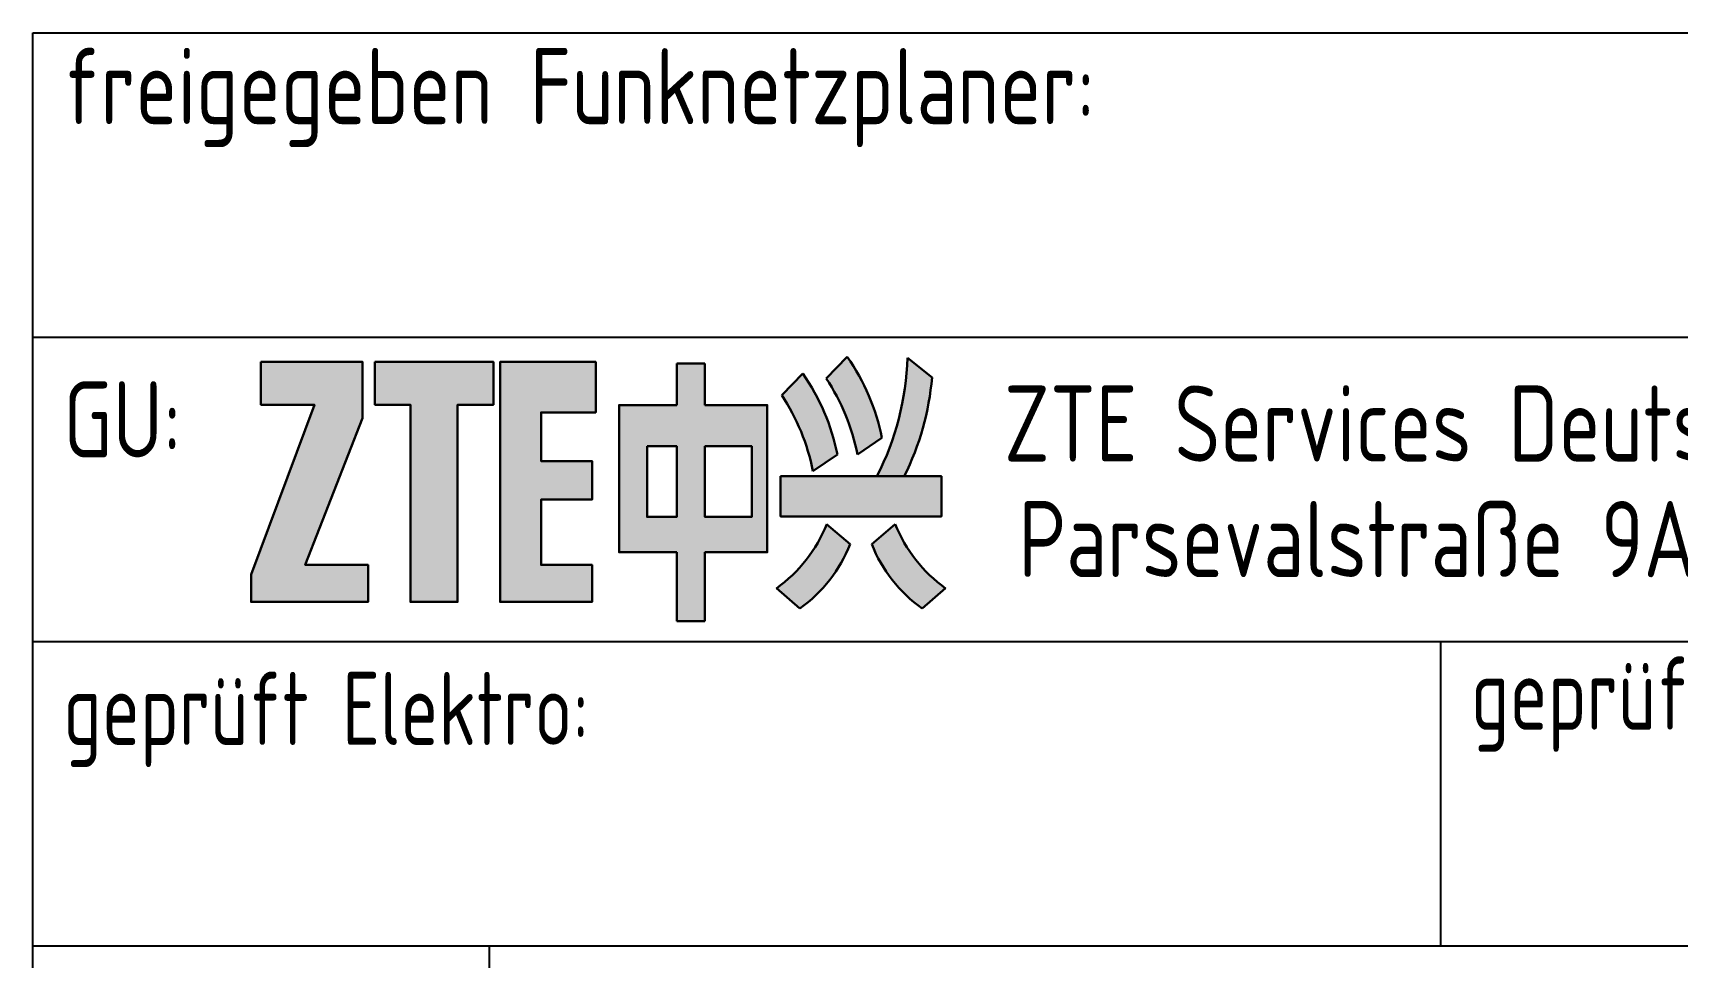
# Model space of a CAD drawing. Header units: millimetres. Extents: x -6273 to 60188, y -6573 to 16187.
# Drawn here: x 2 to 5404, y 7764 to 10801 of the extents above; entities that cross this region are included whole.
import ezdxf

# ---------------------------------------------------------------- set-up
doc = ezdxf.new("R2010")
doc.units = ezdxf.units.MM
doc.header["$LTSCALE"] = 0.4
doc.layers.add('00_Rahmen_Schriftfeld', color=7, linetype='Continuous', lineweight=25)
doc.layers.add('Schriftkopf', color=7, linetype='Continuous', lineweight=30)
doc.layers.add('Plankopf', color=255, linetype='Continuous')
doc.styles.get("Standard").update_dxf_attribs({"font": 'isocp.shx', "width": 0.85})

# ---------------------------------------------------------------- blocks, each defined once
blk = doc.blocks.new('ZTE')
at = {"layer": 'Schriftkopf'}
h = blk.add_hatch(color=152, dxfattribs=at)
h.paths.add_polyline_path([(-35.991, 14.592), (-35.991, 15.827), (-33.127, 23.498), (-35.548, 23.498), (-35.548, 25.434), (-30.948, 25.434), (-30.948, 22.893), (-33.538, 16.262), (-30.705, 16.262), (-30.705, 14.592)])
h.paths.add_polyline_path([(-26.661, 14.592), (-28.793, 14.592), (-28.793, 23.498), (-30.391, 23.498), (-30.391, 25.434), (-25.04, 25.434), (-25.04, 23.498), (-26.661, 23.498)])
h.paths.add_polyline_path([(-24.737, 14.592), (-24.737, 25.434), (-20.414, 25.434), (-20.414, 23.159), (-22.885, 23.159), (-22.885, 20.957), (-20.584, 20.957), (-20.584, 19.215), (-22.885, 19.215), (-22.885, 16.262), (-20.584, 16.262), (-20.584, 14.592)])
h = blk.add_hatch(color=256, dxfattribs=at)
h.paths.add_polyline_path([(-15.485, 13.721), (-16.755, 13.721), (-16.755, 16.837), (-19.364, 16.837), (-19.364, 23.485), (-16.755, 23.485), (-16.755, 25.365), (-15.485, 25.365), (-15.485, 23.485), (-12.665, 23.485), (-12.665, 16.837), (-15.485, 16.837)])
h.paths.add_polyline_path([(-15.485, 18.434), (-15.485, 21.629), (-13.37, 21.629), (-13.37, 18.434)], flags=16)
h.paths.add_polyline_path([(-16.755, 18.434), (-18.094, 18.434), (-18.094, 21.629), (-16.755, 21.629)], flags=16)
h.paths.add_polyline_path([(-11.197, 14.299, 0.146069), (-8.923, 17.201), (-9.984, 18.109, -0.146069), (-12.257, 15.207)])
h.paths.add_polyline_path([(-4.609, 15.207, -0.146069), (-6.883, 18.109), (-7.943, 17.201, 0.146069), (-5.67, 14.299)])
h.paths.add_polyline_path([(-12.068, 18.456), (-12.068, 20.272), (-7.711, 20.272), (-6.475, 20.272), (-4.799, 20.272), (-4.799, 18.456)])
h.paths.add_polyline_path([(-6.335, 25.626, -0.111627), (-7.711, 20.272), (-6.475, 20.272, 0.093319), (-5.221, 24.738)])
h.paths.add_polyline_path([(-7.485, 22.002, 0.103341), (-9.052, 25.66), (-10.003, 24.686, -0.096248), (-8.589, 21.255)])
h.paths.add_polyline_path([(-9.498, 21.251, 0.103341), (-11.065, 24.909), (-12.015, 23.935, -0.096248), (-10.602, 20.504)])
for p, q in [((-16.755, 23.485), (-16.755, 25.365)), ((-16.755, 25.365), (-15.485, 25.365)), ((-15.485, 25.365), (-15.485, 23.485)), ((-10.003, 24.686), (-9.052, 25.66)), ((-6.335, 25.626), (-5.221, 24.738)), ((-12.015, 23.935), (-11.065, 24.909)), ((-15.485, 21.629), (-15.485, 18.434)), ((-8.589, 21.255), (-7.485, 22.002)), ((-10.602, 20.504), (-9.498, 21.251)), ((-8.923, 17.201), (-9.984, 18.109)), ((-7.943, 17.201), (-6.883, 18.109)), ((-16.755, 13.721), (-16.755, 16.837)), ((-15.485, 16.837), (-15.485, 13.721)), ((-12.257, 15.207), (-11.197, 14.299)), ((-4.609, 15.207), (-5.67, 14.299)), ((-15.485, 13.721), (-16.755, 13.721))]:
    blk.add_line(p, q, dxfattribs=at)
at = {"layer": 'Schriftkopf', "color": 175, "flags": 128}
for points in [[(-35.548, 25.434), (-30.948, 25.434), (-30.948, 22.893), (-33.538, 16.262), (-30.705, 16.262), (-30.705, 14.592), (-35.991, 14.592), (-35.991, 15.827), (-33.127, 23.498), (-35.548, 23.498), (-35.548, 25.434)], [(-30.391, 25.434), (-30.391, 23.498), (-28.793, 23.498), (-28.793, 14.592), (-26.661, 14.592), (-26.661, 23.498), (-25.04, 23.498), (-25.04, 25.434), (-30.391, 25.434)], [(-24.737, 14.592), (-24.737, 25.434), (-20.414, 25.434), (-20.414, 23.159), (-22.885, 23.159), (-22.885, 20.957), (-20.584, 20.957), (-20.584, 19.215), (-22.885, 19.215), (-22.885, 16.262), (-20.584, 16.262), (-20.584, 14.592), (-24.737, 14.592), (-24.737, 25.434)]]:
    blk.add_lwpolyline(points, dxfattribs=at)
at = {"layer": 'Schriftkopf', "flags": 128}
for points in [[(-16.755, 16.837), (-19.364, 16.837), (-19.364, 23.485), (-16.755, 23.485)], [(-15.485, 23.485), (-12.665, 23.485), (-12.665, 16.837), (-15.485, 16.837)]]:
    blk.add_lwpolyline(points, dxfattribs=at)
for points in [[(-18.094, 21.629), (-16.755, 21.629), (-16.755, 18.434), (-18.094, 18.434)], [(-15.485, 21.629), (-13.37, 21.629), (-13.37, 18.434), (-15.485, 18.434)], [(-12.068, 20.272), (-4.799, 20.272), (-4.799, 18.456), (-12.068, 18.456)]]:
    blk.add_lwpolyline(points, close=True, dxfattribs=at)
at = {"layer": 'Schriftkopf'}
for centre, radius, start, end in [((-17.023, 20.081), 9.729, 11.38697, 34.98721), ((-18.864, 25.994), 12.535, 332.84251, 358.32004), ((-19.035, 19.33), 9.729, 11.38697, 34.98721), ((-18.127, 19.334), 9.729, 11.38697, 33.37758), ((-17.708, 25.836), 12.535, 333.65167, 354.97699), ((-20.139, 18.583), 9.729, 11.38697, 33.37758), ((-15.981, 20.465), 6.444, 305.30402, 338.54559), ((-0.885, 20.465), 6.444, 201.45441, 234.69598), ((-14.921, 19.558), 6.444, 305.30402, 338.54559), ((-1.946, 19.558), 6.444, 201.45441, 234.69598)]:
    blk.add_arc(centre, radius, start, end, dxfattribs=at)

msp = doc.modelspace()

# ---------------------------------------------------------------- linework, layer by layer
at = {"layer": 'Plankopf', "color": 254}
for p, q in [((1.66, 10800.71), (18501.66, 10800.71)), ((1.66, 0.71), (1.66, 10800.71)), ((1.66, 9800.71), (18501.66, 9800.71)), ((1.66, 8800.71), (18501.66, 8800.71)), ((4626.66, 8800.71), (4626.66, 7800.71)), ((1.66, 7800.71), (18501.66, 7800.71)), ((1501.66, 5700.71), (1501.66, 7800.71))]:
    msp.add_line(p, q, dxfattribs=at)

# ---------------------------------------------------------------- block references
at = {"xscale": 72.72216485533967, "yscale": 72.72216485533967, "zscale": 72.72216485533967}
msp.add_blockref('ZTE', (3335.73, 7869.64), dxfattribs=at)

# ---------------------------------------------------------------- texts
at = {"width": 0.85}
msp.add_text('Parsevalstraße 9A, 40468 Düsseldorf', height=250, dxfattribs=at).set_placement((3239.46, 9012.37))
at = {"layer": '00_Rahmen_Schriftfeld', "color": 7, "width": 0.85}
for s, p in [('freigegeben Funknetzplaner:', (101.66, 10500.71)), ('GU:', (101.66, 9405.11)), ('ZTE Services Deutschland GmbH', (3192.29, 9392.03))]:
    msp.add_text(s, height=250, dxfattribs=at).set_placement(p)
at = {"layer": '00_Rahmen_Schriftfeld', "color": 7, "char_height": 240, "width": 4382.4041, "attachment_point": 1}
for s, insert in [('{\\W0.8;geprüft Statik:}', (4726.66, 8750.71)), ('{\\W0.8;geprüft Elektro:}', (101.66, 8700.71))]:
    msp.add_mtext(s, dxfattribs=dict(at, insert=insert))

doc.saveas('drawing.dxf')
